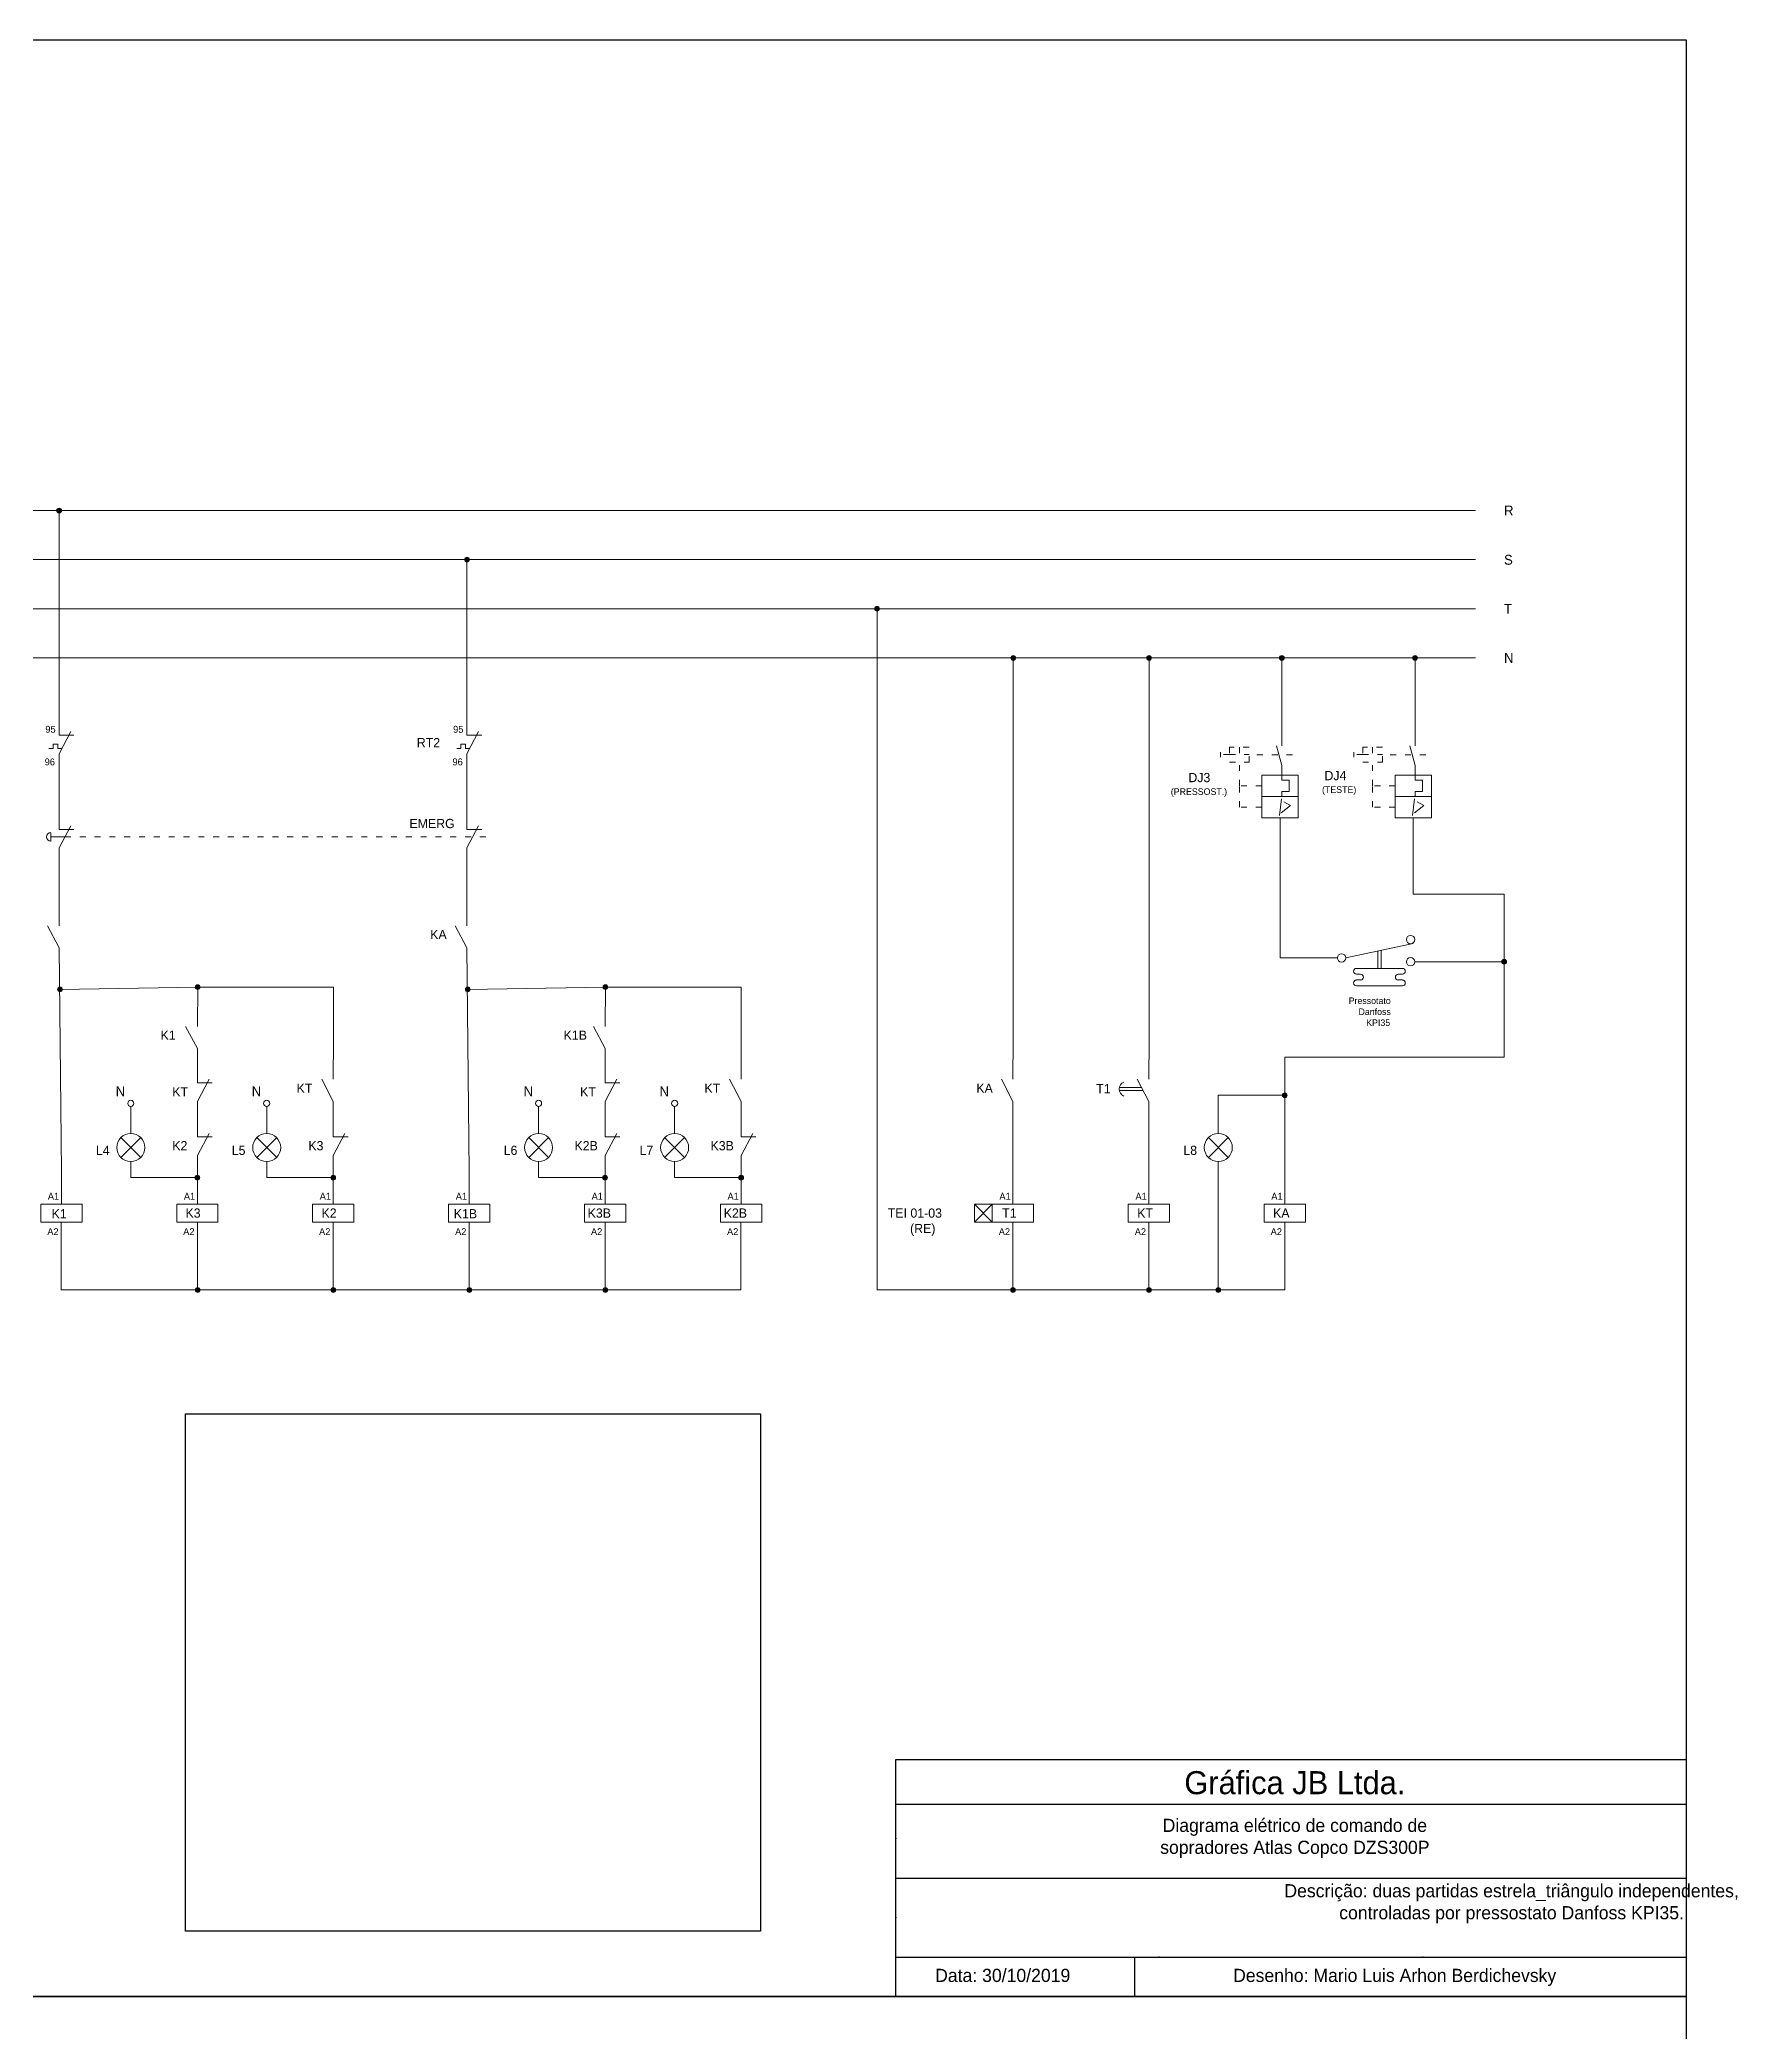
# Model space of a CAD drawing. Header units: millimetres. Extents: x -1551 to 160, y -4332 to 420.
# Drawn here: x -871 to 160, y -790 to 420 of the extents above; entities that cross this region are included whole.
import ezdxf

# ---------------------------------------------------------------- set-up
doc = ezdxf.new("R2010")
doc.units = ezdxf.units.MM
doc.header["$LTSCALE"] = 0.3
doc.header["$MEASUREMENT"] = 0
doc.linetypes.add('ACAD_ISO03W100', pattern=[30, 12, -18])
picture_1 = doc.add_image_def('image1.png', size_in_pixel=(840, 756))

msp = doc.modelspace()

# ---------------------------------------------------------------- hatches: boundary and pattern name
at = {"lineweight": 15}
h = msp.add_hatch(color=256, dxfattribs=at)
h.dxf.hatch_style = 1
h.paths.add_polyline_path([(-857.5, 133.8, 1), (-860.3, 133.8, 1)])
h = msp.add_hatch(color=256, dxfattribs=at)
h.dxf.hatch_style = 1
h.paths.add_polyline_path([(-609.8, 104, 1), (-612.7, 104, 1)])
h = msp.add_hatch(color=256, dxfattribs=at)
h.dxf.hatch_style = 1
h.paths.add_polyline_path([(-360.9, 74.2, 1), (-363.8, 74.2, 1)])
h = msp.add_hatch(color=256, dxfattribs=at)
h.dxf.hatch_style = 1
h.paths.add_polyline_path([(-278.2, 44.3, 1), (-281, 44.3, 1)])
h = msp.add_hatch(color=256, dxfattribs=at)
h.dxf.hatch_style = 1
h.paths.add_polyline_path([(-195.6, 44.3, 1), (-198.5, 44.3, 1)])
h = msp.add_hatch(color=256, dxfattribs=at)
h.dxf.hatch_style = 1
h.paths.add_polyline_path([(-115.1, 44.3, 1), (-117.9, 44.3, 1)])
h = msp.add_hatch(color=256, dxfattribs=at)
h.dxf.hatch_style = 1
h.paths.add_polyline_path([(-34.1, 44.3, 1), (-37, 44.3, 1)])
h = msp.add_hatch(color=256, dxfattribs=at)
h.dxf.hatch_style = 1
h.paths.add_polyline_path([(20, -140.1, 1), (17.1, -140.1, 1)])
h = msp.add_hatch(color=256, dxfattribs=at)
h.dxf.hatch_style = 1
h.paths.add_polyline_path([(-857, -156.9, 1), (-859.9, -156.9, 1)])
h = msp.add_hatch(color=256, dxfattribs=at)
h.dxf.hatch_style = 1
h.paths.add_polyline_path([(-773.4, -155.5, 1), (-776.3, -155.5, 1)])
h = msp.add_hatch(color=256, dxfattribs=at)
h.dxf.hatch_style = 1
h.paths.add_polyline_path([(-609.4, -156.9, 1), (-612.3, -156.9, 1)])
h = msp.add_hatch(color=256, dxfattribs=at)
h.dxf.hatch_style = 1
h.paths.add_polyline_path([(-525.8, -155.5, 1), (-528.7, -155.5, 1)])
h = msp.add_hatch(color=256, dxfattribs=at)
h.dxf.hatch_style = 1
h.paths.add_polyline_path([(-113.2, -221.2, 1), (-116.1, -221.2, 1)])
h = msp.add_hatch(color=256, dxfattribs=at)
h.dxf.hatch_style = 1
h.paths.add_polyline_path([(-776.4, -271.2, 1), (-773.6, -271.2, 1)])
h = msp.add_hatch(color=256, dxfattribs=at)
h.dxf.hatch_style = 1
h.paths.add_polyline_path([(-693.9, -271.2, 1), (-691, -271.2, 1)])
h = msp.add_hatch(color=256, dxfattribs=at)
h.dxf.hatch_style = 1
h.paths.add_polyline_path([(-528.8, -271.2, 1), (-525.9, -271.2, 1)])
h = msp.add_hatch(color=256, dxfattribs=at)
h.dxf.hatch_style = 1
h.paths.add_polyline_path([(-446.3, -271.2, 1), (-443.4, -271.2, 1)])
h = msp.add_hatch(color=256, dxfattribs=at)
h.dxf.hatch_style = 1
h.paths.add_polyline_path([(-773.4, -339.4, 1), (-776.3, -339.4, 1)])
h = msp.add_hatch(color=256, dxfattribs=at)
h.dxf.hatch_style = 1
h.paths.add_polyline_path([(-691, -339.4, 1), (-693.9, -339.4, 1)])
h = msp.add_hatch(color=256, dxfattribs=at)
h.dxf.hatch_style = 1
h.paths.add_polyline_path([(-608.5, -339.4, 1), (-611.4, -339.4, 1)])
h = msp.add_hatch(color=256, dxfattribs=at)
h.dxf.hatch_style = 1
h.paths.add_polyline_path([(-525.8, -339.4, 1), (-528.7, -339.4, 1)])
h = msp.add_hatch(color=256, dxfattribs=at)
h.dxf.hatch_style = 1
h.paths.add_polyline_path([(-278.3, -339.4, 1), (-281.2, -339.4, 1)])
h = msp.add_hatch(color=256, dxfattribs=at)
h.dxf.hatch_style = 1
h.paths.add_polyline_path([(-195.8, -339.4, 1), (-198.7, -339.4, 1)])
h = msp.add_hatch(color=256, dxfattribs=at)
h.dxf.hatch_style = 1
h.paths.add_polyline_path([(-153.6, -339.4, 1), (-156.5, -339.4, 1)])

# ---------------------------------------------------------------- linework, layer by layer
for p, q in [((-1462.7, 133.8), (1.1, 133.8)), ((-858.9, -2.5), (-858.9, 133.8)), ((-1462.7, 104), (1.1, 104)), ((-611.3, -2.5), (-611.3, 104)), ((-1462.7, 74.2), (1.1, 74.2)), ((-362.3, -339.4), (-362.3, 74.2)), ((-1462.7, 44.3), (1.1, 44.3)), ((-279.6, 44.3), (-279.6, -187.7)), ((-197.1, 15.1), (-197.1, 44.6)), ((-116.5, 44.3), (-116.5, -9)), ((-35.6, 44.3), (-35.6, -9)), ((-197.1, -187.7), (-197.1, 15.1)), ((-858.9, -13.8), (-851.8, -0.3)), ((-858.9, -2.5), (-849.9, -2.5)), ((-611.3, -13.8), (-604.2, -0.3)), ((-611.3, -2.5), (-602.3, -2.5)), ((-116.5, -20.9), (-119.7, -9)), ((-35.6, -20.9), (-38.8, -9)), ((-858.9, -13.8), (-858.9, -59.8)), ((-611.3, -13.8), (-611.3, -59.8)), ((-116.5, -20.9), (-116.5, -25.3)), ((-35.6, -20.9), (-35.6, -25.3)), ((-116.5, -29.8), (-116.5, -25.3)), ((-116.5, -29.8), (-112, -29.8)), ((-112, -29.8), (-112, -33.3)), ((-112, -36.8), (-112, -33.3)), ((-106.5, -26.8), (-106.5, -52.7)), ((-35.6, -29.8), (-35.6, -25.3)), ((-35.6, -29.8), (-31.1, -29.8)), ((-31.1, -29.8), (-31.1, -33.3)), ((-31.1, -36.8), (-31.1, -33.3)), ((-25.6, -26.8), (-25.6, -52.7)), ((-118, -51.3), (-116.8, -41.3)), ((-111.2, -45.2), (-116.9, -49.8)), ((-116.5, -36.8), (-112, -36.8)), ((-116.5, -36.8), (-116.5, -39.8)), ((-115.2, -43), (-111.2, -45.2)), ((-37.1, -51.3), (-35.9, -41.3)), ((-30.3, -45.2), (-35.9, -49.8)), ((-35.6, -36.8), (-31.1, -36.8)), ((-35.6, -36.8), (-35.6, -39.8)), ((-34.3, -43), (-30.3, -45.2)), ((-858.9, -71), (-851.8, -57.6)), ((-858.9, -59.8), (-849.9, -59.8)), ((-611.3, -71), (-604.2, -57.6)), ((-611.3, -59.8), (-602.3, -59.8)), ((-117.6, -52.7), (-117.6, -137.8)), ((-36.7, -52.7), (-36.7, -99.1)), ((-864, -61.8), (-864, -66.9)), ((-855.4, -64.3), (-864, -64.3)), ((-858.9, -71), (-858.9, -118.3)), ((-611.3, -71), (-611.3, -118.3)), ((-36.7, -99.1), (18.5, -99.1)), ((18.5, -99.1), (18.5, -198)), ((-858.9, -131.7), (-866, -118.3)), ((-611.3, -131.7), (-618.4, -118.3)), ((-858.9, -131.7), (-857.5, -267.5)), ((-611.3, -131.7), (-609.9, -267.5)), ((-611.3, -131.7), (-609.9, -267.5)), ((-77.6, -137.8), (-36.8, -129)), ((-82.8, -137.8), (-117.6, -137.8)), ((-71.2, -144.2), (-43.3, -144.2)), ((-35.7, -140.1), (18.5, -140.1)), ((-775, -155.5), (-858.4, -156.9)), ((-775, -179.4), (-774.8, -155.5)), ((-692.3, -155.5), (-775, -155.5)), ((-692.3, -187.7), (-692.3, -155.5)), ((-527.4, -155.5), (-610.8, -156.9)), ((-527.4, -179.4), (-527.2, -155.5)), ((-444.7, -155.5), (-527.4, -155.5)), ((-444.7, -187.7), (-444.7, -155.5)), ((-71.2, -147.7), (-68.7, -147.7)), ((-71.2, -151.2), (-68.7, -151.2)), ((-71.2, -154.8), (-43.3, -154.8)), ((-45.8, -147.7), (-43.3, -147.7)), ((-45.8, -151.2), (-43.3, -151.2)), ((-775, -192.8), (-782.1, -179.4)), ((-527.4, -192.8), (-534.5, -179.4)), ((-775, -213.7), (-775, -192.8)), ((-692.5, -211.5), (-692.3, -187.7)), ((-527.4, -213.7), (-527.4, -192.8)), ((-444.8, -211.5), (-444.7, -187.7)), ((-279.8, -211.5), (-279.6, -187.7)), ((-197.2, -211.5), (-197.1, -187.7)), ((-114.7, -274.5), (-114.7, -198)), ((-114.7, -198), (18.5, -198)), ((-775, -225), (-767.9, -211.5)), ((-775, -213.7), (-766, -213.7)), ((-692.5, -225), (-699.5, -211.5)), ((-527.4, -225), (-520.3, -211.5)), ((-527.4, -213.7), (-518.4, -213.7)), ((-444.8, -225), (-451.9, -211.5)), ((-279.8, -225), (-286.8, -211.5)), ((-201.7, -216.5), (-215.1, -216.5)), ((-197.2, -225), (-204.3, -211.5)), ((-815.4, -244.4), (-815.4, -228)), ((-775, -246.5), (-775, -225)), ((-732.9, -244.4), (-732.9, -228)), ((-692.5, -246.5), (-692.5, -225)), ((-567.8, -244.4), (-567.8, -228)), ((-527.4, -246.5), (-527.4, -225)), ((-485.2, -244.4), (-485.2, -228)), ((-444.8, -246.5), (-444.8, -225)), ((-279.8, -245.9), (-279.8, -225)), ((-200.8, -218.2), (-215.1, -218.2)), ((-200.8, -218.2), (-215.1, -218.2)), ((-197.2, -274.5), (-197.2, -225)), ((-155.1, -244.4), (-155.1, -221.2)), ((-821.4, -258.9), (-809.4, -246.9)), ((-821.4, -246.9), (-809.4, -258.9)), ((-775, -257.7), (-767.9, -244.3)), ((-775, -246.5), (-766, -246.5)), ((-738.9, -258.9), (-726.8, -246.9)), ((-738.9, -246.9), (-726.8, -258.9)), ((-692.5, -257.7), (-685.4, -244.3)), ((-692.5, -246.5), (-683.5, -246.5)), ((-573.8, -258.9), (-561.8, -246.9)), ((-573.8, -246.9), (-561.8, -258.9)), ((-527.4, -257.7), (-520.3, -244.3)), ((-527.4, -246.5), (-518.4, -246.5)), ((-491.3, -258.9), (-479.2, -246.9)), ((-491.3, -246.9), (-479.2, -258.9)), ((-444.8, -257.7), (-437.8, -244.3)), ((-444.8, -246.5), (-435.8, -246.5)), ((-279.8, -245.9), (-279.8, -274.5)), ((-161.1, -258.9), (-149.1, -246.9)), ((-161.1, -246.9), (-149.1, -258.9)), ((-815.4, -261.4), (-815.4, -271.2)), ((-775, -257.7), (-775, -274.5)), ((-732.9, -261.4), (-732.9, -271.2)), ((-692.5, -257.7), (-692.5, -274.5)), ((-567.8, -261.4), (-567.8, -271.2)), ((-527.4, -257.7), (-527.4, -274.5)), ((-485.2, -261.4), (-485.2, -271.2)), ((-444.8, -257.7), (-444.8, -274.5)), ((-155.1, -261.4), (-155.1, -339.4)), ((-857.5, -287.4), (-857.5, -267.5)), ((-815.4, -271.2), (-775, -271.2)), ((-775, -287.4), (-775, -274.5)), ((-732.9, -271.2), (-692.5, -271.2)), ((-692.5, -287.4), (-692.5, -274.5)), ((-609.9, -287.4), (-609.9, -267.5)), ((-567.8, -271.2), (-527.4, -271.2)), ((-527.4, -287.4), (-527.4, -274.5)), ((-485.2, -271.2), (-444.8, -271.2)), ((-444.8, -287.4), (-444.8, -274.5)), ((-279.8, -287.4), (-279.8, -274.5)), ((-197.2, -287.4), (-197.2, -274.5)), ((-114.7, -287.4), (-114.7, -274.5)), ((-303.2, -287.3), (-292.3, -298.2)), ((-292.3, -287.3), (-303.2, -298.2)), ((-857.6, -298.2), (-857.6, -319.2)), ((-775, -298.2), (-775, -319.2)), ((-692.5, -298.2), (-692.5, -319.2)), ((-609.9, -298.2), (-609.9, -319.2)), ((-527.4, -298.2), (-527.4, -319.2)), ((-444.9, -298.2), (-444.9, -319.2)), ((-279.8, -298.2), (-279.8, -319.2)), ((-197.2, -298.2), (-197.2, -319.2)), ((-114.7, -298.2), (-114.7, -319.2)), ((-857.6, -319.2), (-857.6, -339.4)), ((-775, -319.2), (-775, -339.4)), ((-692.5, -319.2), (-692.5, -339.4)), ((-609.9, -319.2), (-609.9, -339.4)), ((-527.4, -319.2), (-527.4, -339.4)), ((-444.9, -319.2), (-444.9, -339.4)), ((-279.8, -339.4), (-279.8, -319.2)), ((-197.2, -319.2), (-197.2, -339.4)), ((-114.7, -319.2), (-114.7, -339.4)), ((-857.6, -339.4), (-609.9, -339.4)), ((-609.9, -339.4), (-527.4, -339.4)), ((-527.4, -339.4), (-444.9, -339.4)), ((-362.3, -339.4), (-114.7, -339.4))]:
    msp.add_line(p, q, dxfattribs=at)
at = {"linetype": 'ACAD_ISO03W100', "lineweight": 15}
for p, q in [((-142.3, -9.9), (-142.3, -18.9)), ((-61.4, -9.9), (-61.4, -18.9)), ((-153.7, -12.9), (-153.7, -16)), ((-148.3, -14.4), (-153.7, -14.4)), ((-148.3, -14.4), (-136.4, -14.4)), ((-142.3, -33.3), (-142.3, -18.9)), ((-110, -14.5), (-136.4, -14.4)), ((-72.8, -12.9), (-72.8, -16)), ((-67.4, -14.4), (-72.8, -14.4)), ((-67.4, -14.4), (-55.4, -14.4)), ((-61.4, -33.3), (-61.4, -18.9)), ((-29.1, -14.5), (-55.4, -14.4)), ((-128.7, -33.3), (-142.3, -33.3)), ((-142.3, -46.3), (-142.3, -33.3)), ((-47.7, -33.3), (-61.4, -33.3)), ((-61.4, -46.3), (-61.4, -33.3)), ((-128.7, -46.3), (-142.3, -46.3)), ((-47.7, -46.3), (-61.4, -46.3)), ((-855.4, -64.3), (-599.8, -64.3))]:
    msp.add_line(p, q, dxfattribs=at)
at = {"lineweight": 20}
msp.add_line((-114.7, -221.2), (-155.1, -221.2), dxfattribs=at)
for p, q in [((-350.9, -768.4), (-350.9, -624.4)), ((-350.9, -624.4), (129.1, -624.4)), ((-350.9, -651.5), (129.1, -651.5)), ((129.1, -648.4), (129.1, -768.4)), ((-350.9, -696.4), (129.1, -696.4)), ((-350.9, -744.4), (129.1, -744.4)), ((-206, -744.4), (-206, -768.4)), ((129.1, -768.4), (-350.9, -768.4))]:
    msp.add_line(p, q)
for points in [[(-1550.9, 419.6), (129.1, 419.6), (129.1, -768.4), (-1550.9, -768.4)], [(-1550.9, -768.4), (129.1, -768.4), (129.1, -1956.4), (-1550.9, -1956.4)]]:
    msp.add_lwpolyline(points, close=True)
at = {"lineweight": 15}
for points in [[(-857.2, -10.6), (-859.7, -10.6), (-859.7, -8), (-862.6, -8), (-862.6, -10.6), (-865.1, -10.6)], [(-609.6, -10.6), (-612.1, -10.6), (-612.1, -8), (-615, -8), (-615, -10.6), (-617.5, -10.6)], [(-106.5, -39.8), (-128.7, -39.8), (-128.7, -26.8), (-106.5, -26.8)], [(-25.6, -39.8), (-47.7, -39.8), (-47.7, -26.8), (-25.6, -26.8)], [(-106.5, -52.7), (-128.7, -52.7), (-128.7, -39.8), (-106.5, -39.8)], [(-25.6, -52.7), (-47.7, -52.7), (-47.7, -39.8), (-25.6, -39.8)], [(-58.3, -133.6), (-58.3, -144.2), (-56.2, -144.2), (-56.2, -133.2)]]:
    msp.add_lwpolyline(points, dxfattribs=at)
at = {"linetype": 'ACAD_ISO03W100', "lineweight": 15}
for points in [[(-136.4, -9.9), (-148.3, -9.9), (-148.3, -18.9), (-136.4, -18.9)], [(-55.4, -9.9), (-67.4, -9.9), (-67.4, -18.9), (-55.4, -18.9)]]:
    msp.add_lwpolyline(points, close=True, dxfattribs=at)
at = {"lineweight": 15}
for points in [[(-870.1, -287.3), (-845, -287.3), (-845, -298.2), (-870.1, -298.2)], [(-787.5, -287.3), (-762.5, -287.3), (-762.5, -298.2), (-787.5, -298.2)], [(-705, -287.3), (-680, -287.3), (-680, -298.2), (-705, -298.2)], [(-622.5, -287.3), (-597.4, -287.3), (-597.4, -298.2), (-622.5, -298.2)], [(-539.9, -287.3), (-514.9, -287.3), (-514.9, -298.2), (-539.9, -298.2)], [(-457.4, -287.3), (-432.3, -287.3), (-432.3, -298.2), (-457.4, -298.2)], [(-292.3, -287.3), (-303.2, -287.3), (-303.2, -298.2), (-292.3, -298.2)], [(-292.3, -287.3), (-267.3, -287.3), (-267.3, -298.2), (-292.3, -298.2)], [(-209.8, -287.3), (-184.7, -287.3), (-184.7, -298.2), (-209.8, -298.2)], [(-127.2, -287.3), (-102.2, -287.3), (-102.2, -298.2), (-127.2, -298.2)]]:
    msp.add_lwpolyline(points, close=True, dxfattribs=at)
for centre, radius in [((-858.9, 133.8), 1.44), ((-611.3, 104), 1.44), ((-362.3, 74.2), 1.44), ((-279.6, 44.3), 1.44), ((-197.1, 44.3), 1.44), ((-116.5, 44.3), 1.44), ((-35.6, 44.3), 1.44), ((-38.3, -126.7), 2.57), ((-80.2, -137.8), 2.57), ((-38.3, -140.1), 2.57), ((18.5, -140.1), 1.44), ((-858.4, -156.9), 1.44), ((-774.8, -155.5), 1.44), ((-610.8, -156.9), 1.44), ((-527.2, -155.5), 1.44), ((-815.4, -226.1), 1.85), ((-732.9, -226.1), 1.85), ((-567.8, -226.1), 1.85), ((-485.2, -226.1), 1.85), ((-114.7, -221.2), 1.44), ((-815.4, -252.9), 8.51), ((-732.9, -252.9), 8.51), ((-567.8, -252.9), 8.51), ((-485.2, -252.9), 8.51), ((-155.1, -252.9), 8.51), ((-775, -271.2), 1.44), ((-692.5, -271.2), 1.44), ((-527.4, -271.2), 1.44), ((-444.8, -271.2), 1.44), ((-774.8, -339.4), 1.44), ((-692.5, -339.4), 1.44), ((-609.9, -339.4), 1.44), ((-527.2, -339.4), 1.44), ((-279.8, -339.4), 1.44), ((-197.2, -339.4), 1.44), ((-155.1, -339.4), 1.44)]:
    msp.add_circle(centre, radius, dxfattribs=at)
for centre, radius, start, end in [((-864, -64.3), 2.55, 90, 270), ((-71.2, -145.9), 1.77, 90, 270), ((-43.3, -145.9), 1.77, 270, 90), ((-71.2, -153), 1.77, 90, 270), ((-68.7, -149.5), 1.77, 270, 90), ((-45.8, -149.5), 1.77, 90, 270), ((-43.3, -153), 1.77, 270, 90), ((-210.7, -217.4), 4.56, 112.007, 247.993)]:
    msp.add_arc(centre, radius, start, end, dxfattribs=at)
for p in [(-350.9, -672.4), (-350.9, -696.4), (-350.9, -720.4), (-350.9, -744.4), (-190.9, -744.4), (-30.9, -744.4)]:
    msp.add_point(p)

# ---------------------------------------------------------------- texts
at = {"linetype": 'ACAD_ISO03W100', "lineweight": 15, "attachment_point": 1}
for s, insert, char_height, width in [('R', (18.4, 136.8), 6, 33.5), ('S', (18.4, 106.9), 6, 33.5), ('T', (18.4, 77.1), 6, 33.5), ('N', (18.4, 47.3), 6, 33.5), ('95', (-867.3, 3.1), 4.2, 17.181), ('95', (-619.7, 3.1), 4.2, 17.181), (' {\\H2.24x;RT2}', (-642.7, -4.3), 2.5, 42.322), ('96', (-867.7, -16.7), 4.2, 17.181), ('96', (-620.1, -16.7), 4.2, 17.181), ('\\pi4.88142; {\\H1.4x;DJ3}\\P\\pi-4.31858;(PRESSOST.)', (-179.6, -25.5), 4, 28.696), (' {\\H1.4x;DJ4}\\P(TESTE)', (-92.1, -24.3), 4, 26.197), ('{\\H2.24x;EMERG} ', (-646.2, -53.4), 2.5, 16.968), (' {\\H1.6x;KA}', (-634.9, -120.8), 3.5, 32.014), ('\\pi-10.8492;{\\H1.6x;Pressotato \\P\\pi-4.8492;Danfoss\\P\\pi-0.18253;KPI35}', (-65.1, -161.8), 2.5, 16.968), (' {\\H1.6x;K1}', (-798.6, -181.9), 3.5, 32.014), (' {\\H1.6x;K1B}', (-553.9, -181.9), 3.5, 36.932), ('N', (-824.6, -215.8), 6, 33.5), (' {\\H1.6x;KT}', (-791.5, -216.3), 3.5, 32.014), ('N', (-742, -215.8), 6, 33.5), (' {\\H1.6x;KT}', (-716, -214.1), 3.5, 32.014), ('N', (-576.9, -215.8), 6, 33.5), (' {\\H1.6x;KT}', (-543.9, -216.3), 3.5, 32.014), ('N', (-494.4, -215.8), 6, 33.5), (' {\\H1.6x;KT}', (-468.4, -214.1), 3.5, 32.014), (' {\\H1.6x;KA}', (-303.3, -214.1), 3.5, 32.014), (' T1', (-231.3, -214.4), 5.6, 32.014), ('L4', (-836.6, -251.8), 5.6, 32.014), (' {\\H1.6x;K2}', (-791.5, -249), 3.5, 32.014), ('L5', (-754.1, -251.8), 5.6, 32.014), (' {\\H1.6x;K3}', (-708.9, -249), 3.5, 32.014), ('L6', (-589, -251.8), 5.6, 32.014), (' {\\H1.6x;K2B}', (-547.3, -249), 3.5, 32.014), ('L7', (-506.5, -251.8), 5.6, 32.014), (' {\\H1.6x;K3B}', (-464.7, -249), 3.5, 32.014), ('L8', (-176.3, -251.8), 5.6, 32.014), ('A1', (-865.8, -280.4), 4.2, 17.181), (' {\\H1.6x;K1}', (-864.8, -290.3), 3.5, 12.66), ('A1', (-783.2, -280.4), 4.2, 17.181), (' {\\H1.6x;K3}', (-783.5, -289.9), 3.5, 32.014), ('A1', (-700.7, -280.4), 4.2, 17.181), (' {\\H1.6x;K2}', (-700.9, -289.9), 3.5, 32.014), (' {\\H1.6x;K1B}', (-620.6, -290.3), 3.5, 18.695), ('A1', (-618.1, -280.4), 4.2, 17.181), (' {\\H1.6x;K3B}', (-539.3, -289.9), 3.5, 32.014), ('A1', (-535.6, -280.4), 4.2, 17.181), (' {\\H1.6x;K2B}', (-456.7, -289.9), 3.5, 32.014), ('A1', (-453.1, -280.4), 4.2, 17.181), ('\\pi17.83797; {\\H1.6x;TEI 01-03\\P\\pi32.65464;(RE)}', (-374.9, -289.9), 3.5, 82.109), ('A1', (-288, -280.4), 4.2, 17.181), (' {\\H1.6x;T1}', (-287.6, -289.9), 3.5, 32.014), ('A1', (-205.4, -280.4), 4.2, 17.181), (' {\\H1.6x;KT}', (-205.6, -289.9), 3.5, 32.014), ('A1', (-122.9, -280.4), 4.2, 17.181), (' {\\H1.6x;KA}', (-123.1, -289.9), 3.5, 32.014), ('A2', (-866.1, -301.9), 4.2, 17.181), ('A2', (-783.6, -301.9), 4.2, 17.181), ('A2', (-701.1, -301.9), 4.2, 17.181), ('A2', (-618.5, -301.9), 4.2, 17.181), ('A2', (-536, -301.9), 4.2, 17.181), ('A2', (-453.4, -301.9), 4.2, 17.181), ('A2', (-288.4, -301.9), 4.2, 17.181), ('A2', (-205.8, -301.9), 4.2, 17.181), ('A2', (-123.3, -301.9), 4.2, 17.181)]:
    msp.add_mtext(s, dxfattribs=dict(at, insert=insert, char_height=char_height, width=width))
at = {"linetype": 'ACAD_ISO03W100', "attachment_point": 2}
for s, insert, char_height, width in [('Gráfica JB Ltda.', (-108.6, -631.5), 14, 387.715), ('Diagrama elétrico de comando de\\Psopradores Atlas Copco DZS300P', (-108.6, -660.4), 8, 571.128), ('Descrição: duas partidas estrela_triângulo independentes,\\Pcontroladas por pressostato Danfoss KPI35.', (23, -700.1), 8, 728.84), ('Data: 30/10/2019', (-286, -751.5), 8, 387.715), ('Desenho: Mario Luis Arhon Berdichevsky', (-48, -751.5), 8, 387.715)]:
    msp.add_mtext(s, dxfattribs=dict(at, insert=insert, char_height=char_height, width=width))

# ---------------------------------------------------------------- pictures from other files: only their frames are drawn
at = {"color": 7}
image = msp.add_image(picture_1, insert=(-782.1, -728.7), size_in_units=(349.1, 314.2), dxfattribs=at)
image.dxf.flags = 7

doc.saveas('drawing.dxf')
